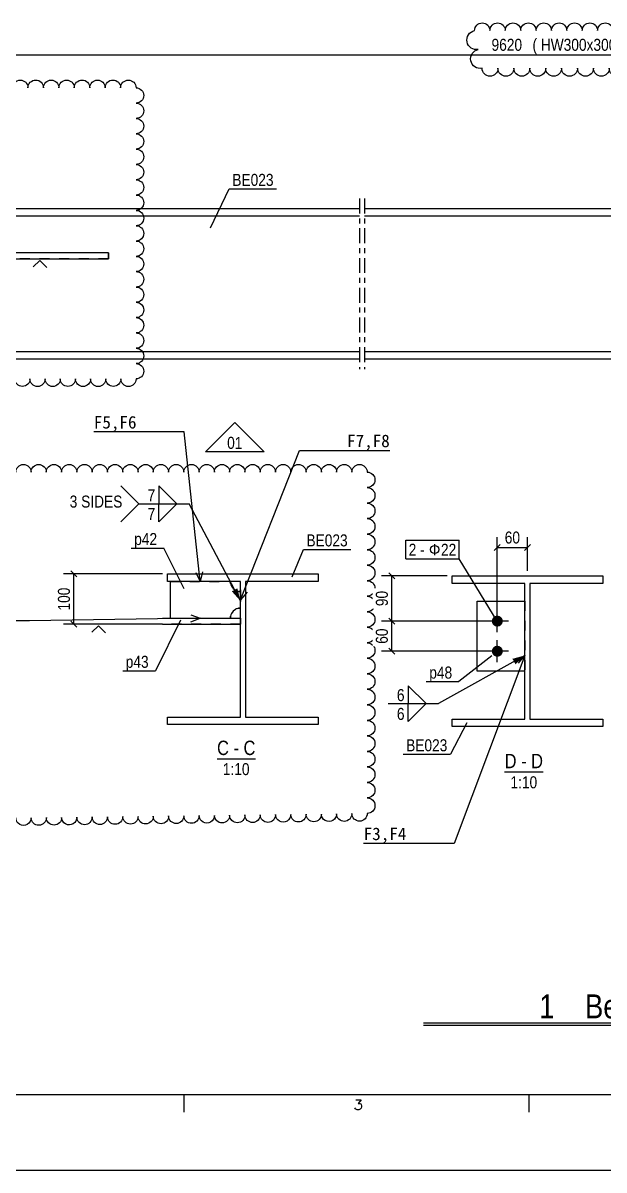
# Model space of a CAD drawing. Header units: millimetres. Extents: x -74 to 521, y -177 to 244.
# Drawn here: x 61.5 to 177.3, y -176.5 to 52 of the extents above; entities that cross this region are included whole.
import ezdxf

# ---------------------------------------------------------------- set-up
doc = ezdxf.new("R2010")
doc.units = ezdxf.units.MM
doc.linetypes.add('DXK_LINE_DOT2', pattern=[3.9198, 1.9599, -1.9599])
doc.linetypes.add('DXK_LINE_DOT3', pattern=[5.9187, 2.979, -0.9799, 0.9799, -0.9799])
doc.layers.add('WELD_LABELS', color=5, linetype='Continuous')
doc.styles.add('Arial Narrow', font='ARIALN.TTF', dxfattribs={"height": 0.2})

# ---------------------------------------------------------------- blocks, each defined once
blk = doc.blocks.new('Unknown-251777438-5465')
at = {"color": 7, "linetype": 'Continuous'}
for p, q in [((-43.92, -161.5), (506.01, -161.5)), ((93.56, -161.5), (93.56, -165.01)), ((162.31, -161.5), (162.31, -165.01)), ((127.75, -164.32), (127.65, -164.13)), ((127.85, -164.41), (127.75, -164.32)), ((127.85, -162.51), (128.9, -162.51)), ((128.13, -164.51), (127.85, -164.41)), ((128.42, -164.51), (128.13, -164.51)), ((128.9, -162.51), (128.32, -163.27)), ((128.32, -163.27), (128.61, -163.27)), ((128.71, -164.41), (128.42, -164.51)), ((128.61, -163.27), (128.8, -163.36)), ((128.9, -164.22), (128.71, -164.41)), ((128.8, -163.36), (128.9, -163.46)), ((128.9, -163.46), (128.99, -163.75)), ((128.99, -163.94), (128.9, -164.22)), ((128.99, -163.75), (128.99, -163.94)), ((-73.96, -176.53), (521.04, -176.53))]:
    blk.add_line(p, q, dxfattribs=at)
blk = doc.blocks.new('Unknown-251777438-14 - 2361')
at = {"color": 6, "linetype": 'Continuous'}
blk.add_line((157.47, -97.22), (165.11, -97.22), dxfattribs=at)
at = {"color": 0, "linetype": 'Continuous'}
for points in [[(159.85, -96.47), (159.85, -93.47), (157.47, -93.47), (157.47, -96.47)], [(163.96, -100.47), (163.96, -97.97), (158.63, -97.97), (158.63, -100.47)]]:
    blk.add_wipeout(points, dxfattribs=at)
at = {"color": 6, "linetype": 'Continuous', "style": 'Arial Narrow'}
blk.add_text('1:10', height=2.386, dxfattribs=at).set_placement((158.63, -100.47))
at = {"color": 0, "linetype": 'Continuous'}
blk.add_wipeout([(161.84, -96.47), (161.84, -93.47), (160.75, -93.47), (160.75, -96.47)], dxfattribs=at)
at = {"color": 6, "linetype": 'Continuous', "style": 'Arial Narrow'}
blk.add_text('D', height=2.86, dxfattribs=at).set_placement((157.47, -96.47))
at = {"color": 0, "linetype": 'Continuous'}
blk.add_wipeout([(165.11, -96.47), (165.11, -93.47), (162.74, -93.47), (162.74, -96.47)], dxfattribs=at)
at = {"color": 6, "linetype": 'Continuous', "style": 'Arial Narrow'}
for s, p in [('D', (162.74, -96.47)), ('-', (160.75, -96.47))]:
    blk.add_text(s, height=2.86, dxfattribs=at).set_placement(p)
blk = doc.blocks.new('Unknown-251777438-16 - 4868')
at = {"color": 6, "linetype": 'Continuous'}
blk.add_line((100.2, -94.6), (107.84, -94.6), dxfattribs=at)
at = {"color": 0, "linetype": 'Continuous'}
for points in [[(102.57, -93.85), (102.57, -90.85), (100.2, -90.85), (100.2, -93.85)], [(106.69, -97.85), (106.69, -95.35), (101.35, -95.35), (101.35, -97.85)]]:
    blk.add_wipeout(points, dxfattribs=at)
at = {"color": 6, "linetype": 'Continuous', "style": 'Arial Narrow'}
blk.add_text('1:10', height=2.386, dxfattribs=at).set_placement((101.35, -97.85))
at = {"color": 0, "linetype": 'Continuous'}
blk.add_wipeout([(104.57, -93.85), (104.57, -90.85), (103.47, -90.85), (103.47, -93.85)], dxfattribs=at)
at = {"color": 6, "linetype": 'Continuous', "style": 'Arial Narrow'}
blk.add_text('C', height=2.86, dxfattribs=at).set_placement((100.2, -93.85))
at = {"color": 0, "linetype": 'Continuous'}
blk.add_wipeout([(107.84, -93.85), (107.84, -90.85), (105.47, -90.85), (105.47, -93.85)], dxfattribs=at)
at = {"color": 6, "linetype": 'Continuous', "style": 'Arial Narrow'}
for s, p in [('C', (105.47, -93.85)), ('-', (103.47, -93.85))]:
    blk.add_text(s, height=2.86, dxfattribs=at).set_placement(p)
blk = doc.blocks.new('Part-251777438-1713 - 1675')
at = {"color": 4, "linetype": 'DXK_LINE_DOT3'}
for p, q in [((128.58, 17), (128.58, -17)), ((129.58, 17), (129.58, -17))]:
    blk.add_line(p, q, dxfattribs=at)
at = {"color": 2, "linetype": 'Continuous'}
for p, q in [((19, 15), (128.58, 15)), ((129.58, 15), (233.86, 15)), ((128.58, 13.5), (19, 13.5)), ((233.86, 13.5), (129.58, 13.5)), ((128.58, -13.5), (19, -13.5)), ((233.86, -13.5), (129.58, -13.5)), ((128.58, -15), (19, -15)), ((233.86, -15), (129.58, -15))]:
    blk.add_line(p, q, dxfattribs=at)
blk = doc.blocks.new('Part-251777438-3566 - 1675')
at = {"color": 7, "linetype": 'DXK_LINE_DOT2'}
for p, q in [((78.58, 6.2), (34.56, 6.2)), ((34.56, 6.2), (34.56, 5)), ((78.58, 5), (34.56, 5)), ((78.58, 6.2), (78.58, 5))]:
    blk.add_line(p, q, dxfattribs=at)
at = {"color": 2, "linetype": 'Continuous'}
for p, q in [((78.58, 6.2), (34.56, 6.2)), ((34.56, 6.2), (34.56, 5)), ((34.56, 5), (78.58, 5)), ((64.9, 4.7), (63.6, 3.4)), ((64.9, 4.7), (66.3, 3.3)), ((78.58, 5), (78.58, 6.2))]:
    blk.add_line(p, q, dxfattribs=at)
blk = doc.blocks.new('Part-251777438-2362 - 2361')
at = {"color": 2, "linetype": 'Continuous'}
for p, q in [((152.01, -63.17), (161.51, -63.17)), ((152.01, -77.17), (152.01, -63.17)), ((161.51, -77.17), (152.01, -77.17))]:
    blk.add_line(p, q, dxfattribs=at)
at = {"color": 7, "linetype": 'DXK_LINE_DOT2'}
blk.add_line((161.51, -63.17), (161.51, -77.17), dxfattribs=at)
blk = doc.blocks.new('Part-251777438-2367 - 2361')
at = {"color": 2, "linetype": 'Continuous'}
for p, q in [((147.01, -58.17), (177.01, -58.17)), ((147.01, -59.67), (147.01, -58.17)), ((177.01, -58.17), (177.01, -59.67)), ((161.51, -59.67), (147.01, -59.67)), ((161.51, -86.67), (161.51, -59.67)), ((177.01, -59.67), (162.51, -59.67)), ((162.51, -59.67), (162.51, -86.67)), ((147.01, -88.17), (147.01, -86.67)), ((147.01, -86.67), (161.51, -86.67)), ((162.51, -86.67), (177.01, -86.67)), ((177.01, -86.67), (177.01, -88.17)), ((177.01, -88.17), (147.01, -88.17))]:
    blk.add_line(p, q, dxfattribs=at)
blk = doc.blocks.new('Bolt-251777438-2368 - 2361')
at = {"linetype": 'Continuous'}
for points in [[(154.91, -67.17, -1), (157.11, -67.17, -1)], [(154.91, -73.17, -1), (157.11, -73.17, -1)]]:
    blk.add_hatch(color=3, dxfattribs=at).paths.add_polyline_path(points)
at = {"color": 3, "linetype": 'Continuous'}
for p, q in [((156.01, -69.37), (156.01, -64.97)), ((158.21, -67.17), (153.81, -67.17)), ((156.01, -75.37), (156.01, -70.97)), ((158.21, -73.17), (153.81, -73.17))]:
    blk.add_line(p, q, dxfattribs=at)
blk = doc.blocks.new('Part-251777438-4869 - 4868')
at = {"color": 2, "linetype": 'Continuous'}
for p, q in [((90.85, -59.28), (90.85, -66.58)), ((102.89, -59.67), (102.85, -59.28)), ((104.85, -61.28), (104.46, -61.24)), ((102.85, -66.58), (102.89, -66.19)), ((104.46, -64.61), (104.85, -64.58))]:
    blk.add_line(p, q, dxfattribs=at)
at = {"color": 7, "linetype": 'DXK_LINE_DOT2'}
for p, q in [((90.85, -59.28), (102.85, -59.28)), ((102.85, -59.28), (102.89, -59.67)), ((104.46, -61.24), (104.85, -61.28)), ((104.85, -61.28), (104.85, -64.58)), ((102.89, -66.19), (102.85, -66.58)), ((104.85, -64.58), (104.46, -64.61)), ((90.85, -66.58), (102.85, -66.58))]:
    blk.add_line(p, q, dxfattribs=at)
at = {"color": 2, "linetype": 'Continuous'}
for centre, start, end in [((104.85, -59.28), 191.25, 258.75), ((104.85, -66.58), 101.25, 168.75)]:
    blk.add_arc(centre, 2, start, end, dxfattribs=at)
at = {"color": 7, "linetype": 'DXK_LINE_DOT2'}
for centre, start, end in [((104.85, -59.28), 191.25, 258.75), ((104.85, -66.58), 101.25, 168.75)]:
    blk.add_arc(centre, 2, start, end, dxfattribs=at)
blk = doc.blocks.new('Part-251777438-4870 - 4868')
at = {"color": 2, "linetype": 'Continuous'}
for p, q in [((76.59, -68.08), (75.29, -69.38)), ((76.59, -68.08), (77.99, -69.48)), ((89.35, -66.58), (104.85, -66.58)), ((89.35, -67.78), (104.85, -67.78)), ((104.85, -67.78), (104.85, -66.58))]:
    blk.add_line(p, q, dxfattribs=at)
at = {"color": 7, "linetype": 'DXK_LINE_DOT2'}
for p, q in [((89.35, -66.58), (104.85, -66.58)), ((104.85, -67.78), (89.35, -67.78)), ((104.85, -66.58), (104.85, -67.78))]:
    blk.add_line(p, q, dxfattribs=at)
blk = doc.blocks.new('Part-251777438-4874 - 4868')
at = {"color": 2, "linetype": 'Continuous'}
for p, q in [((90.35, -57.78), (120.35, -57.78)), ((90.35, -59.28), (90.35, -57.78)), ((104.85, -59.28), (90.35, -59.28)), ((104.85, -86.28), (104.85, -59.28)), ((120.35, -59.28), (105.85, -59.28)), ((105.85, -59.28), (105.85, -86.28)), ((120.35, -57.78), (120.35, -59.28)), ((90.35, -87.78), (90.35, -86.28)), ((90.35, -86.28), (104.85, -86.28)), ((105.85, -86.28), (120.35, -86.28)), ((120.35, -86.28), (120.35, -87.78)), ((120.35, -87.78), (90.35, -87.78))]:
    blk.add_line(p, q, dxfattribs=at)
blk = doc.blocks.new('Cloud-251777438-5119')
at = {"color": 1, "linetype": 'Continuous'}
blk.add_lwpolyline([(-12.9, -37.48, -1), (-9.86, -37.48, -1), (-6.82, -37.48, -1), (-3.78, -37.48, -1), (-0.73, -37.48, -1), (2.31, -37.48, -1), (5.35, -37.48, -1), (8.39, -37.48, -1), (11.44, -37.48, -1), (14.48, -37.48, -1), (17.52, -37.48, -1), (20.56, -37.48, -1), (23.61, -37.48, -1), (26.65, -37.48, -1), (29.69, -37.48, -1), (32.73, -37.48, -1), (35.78, -37.48, -1), (38.82, -37.48, -1), (41.86, -37.48, -1), (44.9, -37.48, -1), (47.95, -37.48, -1), (50.99, -37.48, -1), (54.03, -37.48, -1), (57.07, -37.48, -1), (60.12, -37.48, -1), (63.16, -37.48, -1), (66.2, -37.48, -1), (69.24, -37.48, -1), (72.29, -37.48, -1), (75.33, -37.48, -1), (78.37, -37.48, -1), (81.41, -37.48, -1), (84.46, -37.48, -1), (87.5, -37.48, -1), (90.54, -37.48, -1), (93.58, -37.48, -1), (96.63, -37.48, -1), (99.67, -37.48, -1), (102.71, -37.48, -1), (105.76, -37.48, -1), (108.8, -37.48, -1), (111.84, -37.48, -1), (114.88, -37.48, -1), (117.93, -37.48, -1), (120.97, -37.48, -1), (124.01, -37.48, -1), (127.05, -37.48, -1), (130.1, -37.48, -1), (130.1, -40.57, -1), (130.1, -43.66, -1), (130.1, -46.75, -1), (130.1, -49.84, -1), (130.1, -52.94, -1), (130.1, -56.03, -1), (130.1, -59.12, -1), (130.1, -62.21, -1), (130.1, -65.3, -1), (130.1, -68.39, -1), (130.1, -71.48, -1), (130.1, -74.57, -1), (130.1, -77.66, -1), (130.1, -80.75, -1), (130.1, -83.84, -1), (130.1, -86.94, -1), (130.1, -90.03, -1), (130.1, -93.12, -1), (130.1, -96.21, -1), (130.1, -99.3, -1), (130.1, -102.39, -1), (130.1, -105.48, -1), (127.05, -105.52, -1), (124.01, -105.56, -1), (120.97, -105.6, -1), (117.93, -105.64, -1), (114.88, -105.68, -1), (111.84, -105.72, -1), (108.8, -105.76, -1), (105.76, -105.79, -1), (102.71, -105.83, -1), (99.67, -105.87, -1), (96.63, -105.91, -1), (93.59, -105.95, -1), (90.55, -105.99, -1), (87.5, -106.03, -1), (84.46, -106.07, -1), (81.42, -106.11, -1), (78.38, -106.15, -1), (75.33, -106.19, -1), (72.29, -106.23, -1), (69.25, -106.27, -1), (66.21, -106.3, -1), (63.16, -106.34, -1), (60.12, -106.38, -1), (57.08, -106.42, -1), (54.04, -106.46, -1), (51, -106.5, -1), (47.95, -106.54, -1), (44.91, -106.58, -1), (41.87, -106.62, -1), (38.83, -106.66, -1), (35.78, -106.7, -1), (32.74, -106.74, -1), (29.7, -106.78, -1), (26.66, -106.81, -1), (23.61, -106.85, -1), (20.57, -106.89, -1), (17.53, -106.93, -1), (14.49, -106.97, -1), (11.45, -107.01, -1), (8.4, -107.05, -1), (5.36, -107.09, -1), (2.32, -107.13, -1), (-0.72, -107.17, -1), (-3.77, -107.21, -1), (-6.81, -107.25, -1), (-9.85, -107.28, -1), (-12.89, -107.32, -1), (-12.89, -104.29, -1), (-12.89, -101.25, -1), (-12.89, -98.21, -1), (-12.89, -95.18, -1), (-12.9, -92.14, -1), (-12.9, -89.1, -1), (-12.9, -86.07, -1), (-12.9, -83.03, -1), (-12.9, -79.99, -1), (-12.9, -76.96, -1), (-12.9, -73.92, -1), (-12.9, -70.88, -1), (-12.9, -67.85, -1), (-12.9, -64.81, -1), (-12.9, -61.77, -1), (-12.9, -58.74, -1), (-12.9, -55.7, -1), (-12.9, -52.66, -1), (-12.9, -49.63, -1), (-12.9, -46.59, -1), (-12.9, -43.55, -1), (-12.9, -40.52, -1), (-12.9, -37.48)], format="xyb", close=True, dxfattribs=at)
blk = doc.blocks.new('Cloud-251777438-5103 - 1675')
at = {"color": 1, "linetype": 'Continuous'}
blk.add_lwpolyline([(151.48, 50.46, -1), (154.54, 50.46, -1), (157.6, 50.46, -1), (160.66, 50.46, -1), (163.73, 50.46, -1), (166.79, 50.46, -1), (169.85, 50.46, -1), (172.91, 50.46, -1), (175.98, 50.46, -1), (179.04, 50.46, -1), (182.1, 50.46, -1), (185.16, 50.46, -1), (188.23, 50.46, -1), (191.29, 50.46, -1), (194.35, 50.46, -1), (197.41, 50.46, -1), (200.48, 50.46, -1), (200.48, 46.71, -1), (200.48, 42.96, -1), (197.31, 42.96, -1), (194.14, 42.96, -1), (190.98, 42.96, -1), (187.81, 42.96, -1), (184.64, 42.96, -1), (181.48, 42.96, -1), (178.31, 42.96, -1), (175.14, 42.96, -1), (171.98, 42.96, -1), (168.81, 42.96, -1), (165.64, 42.96, -1), (162.48, 42.96, -1), (159.31, 42.96, -1), (156.14, 42.96, -1), (152.98, 42.96, -1), (152.23, 46.71, -1), (151.48, 50.46)], format="xyb", close=True, dxfattribs=at)
blk = doc.blocks.new('Cloud-251777438-5108 - 1675')
at = {"color": 1, "linetype": 'Continuous'}
blk.add_lwpolyline([(1.07, 39.08, -1), (4.15, 39.08, -1), (7.22, 39.08, -1), (10.29, 39.08, -1), (13.37, 39.08, -1), (16.44, 39.08, -1), (19.52, 39.08, -1), (22.59, 39.08, -1), (25.66, 39.08, -1), (28.74, 39.08, -1), (31.81, 39.08, -1), (34.89, 39.08, -1), (37.96, 39.08, -1), (41.03, 39.08, -1), (44.11, 39.08, -1), (47.18, 39.08, -1), (50.26, 39.08, -1), (53.33, 39.08, -1), (56.4, 39.08, -1), (59.48, 39.08, -1), (62.55, 39.08, -1), (65.63, 39.08, -1), (68.7, 39.08, -1), (71.77, 39.08, -1), (74.85, 39.08, -1), (77.92, 39.08, -1), (81, 39.08, -1), (84.07, 39.08, -1), (84.07, 36.03, -1), (84.07, 32.97, -1), (84.07, 29.92, -1), (84.07, 26.87, -1), (84.07, 23.81, -1), (84.07, 20.76, -1), (84.07, 17.71, -1), (84.07, 14.66, -1), (84.07, 11.6, -1), (84.07, 8.55, -1), (84.07, 5.5, -1), (84.07, 2.45, -1), (84.07, -0.61, -1), (84.07, -3.66, -1), (84.07, -6.71, -1), (84.07, -9.76, -1), (84.07, -12.82, -1), (84.07, -15.87, -1), (84.07, -18.92, -1), (81.05, -18.92, -1), (78.04, -18.92, -1), (75.02, -18.92, -1), (72, -18.92, -1), (68.99, -18.92, -1), (65.97, -18.92, -1), (62.95, -18.92, -1), (59.94, -18.92, -1), (56.92, -18.92, -1), (53.9, -18.92, -1), (50.89, -18.92, -1), (47.87, -18.92, -1), (44.85, -18.92, -1), (41.84, -18.92, -1), (38.82, -18.92, -1), (35.8, -18.92, -1), (32.79, -18.92, -1), (29.77, -18.92, -1), (26.75, -18.92, -1), (23.74, -18.92, -1), (20.72, -18.92, -1), (17.7, -18.92, -1), (14.69, -18.92, -1), (11.67, -18.92, -1), (8.65, -18.92, -1), (5.64, -18.92, -1), (2.62, -18.92, -1), (-0.4, -18.92, -1), (-3.41, -18.92, -1), (-6.43, -18.92, -1), (-6.43, -15.87, -1), (-6.43, -12.82, -1), (-6.43, -9.76, -1), (-6.43, -6.71, -1), (-6.43, -3.66, -1), (-6.43, -0.61, -1), (-6.43, 2.45, -1), (-6.43, 5.5, -1), (-6.43, 8.55, -1), (-6.43, 11.6, -1), (-6.43, 14.66, -1), (-6.43, 17.71, -1), (-6.43, 20.76, -1), (-6.43, 23.81, -1), (-6.43, 26.87, -1), (-6.43, 29.92, -1), (-6.43, 32.97, -1), (-6.43, 36.03, -1), (-6.43, 39.08, -1), (-2.68, 39.08, -1), (1.07, 39.08)], format="xyb", close=True, dxfattribs=at)
blk = doc.blocks.new('StraightDimension-251777438-4542 - 1675')
at = {"color": 7, "linetype": 'Continuous'}
blk.add_line((19, 45.65), (296.82, 45.65), dxfattribs=at)
at = {"color": 0}
for points in [[(161.46, 45.95), (161.46, 49.45), (154.36, 49.45), (154.36, 45.95)], [(163.92, 46.45), (163.92, 48.95), (163.01, 48.95), (163.01, 46.45)]]:
    blk.add_wipeout(points, dxfattribs=at)
at = {"color": 4, "style": 'Arial Narrow'}
blk.add_text('9620', height=2.386, dxfattribs=at).set_placement((154.86, 46.45))
at = {"color": 0}
blk.add_wipeout([(163.92, 46.45), (163.92, 48.95), (163.01, 48.95), (163.01, 46.45)], dxfattribs=at)
blk.add_wipeout([(188.57, 46.45), (188.57, 48.95), (164.67, 48.95), (164.67, 46.45)], dxfattribs=at)
blk.add_wipeout([(188.57, 46.45), (188.57, 48.95), (164.67, 48.95), (164.67, 46.45)], dxfattribs=at)
at = {"color": 4, "style": 'Arial Narrow'}
for s, height, p in [('(', 2.39, (163.01, 46.45)), ('HW300x300x10x15', 2.3861, (164.67, 46.45))]:
    blk.add_text(s, height=height, dxfattribs=at).set_placement(p)
blk = doc.blocks.new('StraightDimension-251777438-2717 - 2361')
at = {"color": 7, "linetype": 'Continuous'}
for p, q in [((146.01, -58.17), (132.96, -58.17)), ((135.61, -58.77), (134.41, -57.57)), ((135.01, -67.17), (135.01, -58.17)), ((155.01, -67.17), (132.96, -67.17)), ((134.41, -66.57), (135.61, -67.77))]:
    blk.add_line(p, q, dxfattribs=at)
at = {"color": 0}
blk.add_wipeout([(134.71, -60.65), (131.21, -60.65), (131.21, -64.69), (134.71, -64.69)], dxfattribs=at)
at = {"color": 4, "style": 'Arial Narrow'}
blk.add_text('90', height=2.386, rotation=90.0002, dxfattribs=at).set_placement((134.21, -64.19))
blk = doc.blocks.new('StraightDimension-251777438-2718 - 2361')
at = {"color": 7, "linetype": 'Continuous'}
for p, q in [((155.01, -67.17), (132.96, -67.17)), ((135.61, -67.77), (134.41, -66.57)), ((135.01, -73.17), (135.01, -67.17)), ((134.41, -72.57), (135.61, -73.77)), ((155.01, -73.17), (132.96, -73.17))]:
    blk.add_line(p, q, dxfattribs=at)
at = {"color": 0}
blk.add_wipeout([(134.71, -68.15), (131.21, -68.15), (131.21, -72.19), (134.71, -72.19)], dxfattribs=at)
at = {"color": 4, "style": 'Arial Narrow'}
blk.add_text('60', height=2.386, rotation=90.0002, dxfattribs=at).set_placement((134.21, -71.69))
blk = doc.blocks.new('StraightDimension-251777438-2720 - 2361')
at = {"color": 7, "linetype": 'Continuous'}
for p, q in [((156.61, -51.91), (155.41, -53.11)), ((156.01, -66.17), (156.01, -50.46)), ((156.01, -52.51), (162.01, -52.51)), ((161.41, -53.11), (162.61, -51.91)), ((162.01, -57.17), (162.01, -50.46))]:
    blk.add_line(p, q, dxfattribs=at)
at = {"color": 0}
blk.add_wipeout([(161.04, -52.21), (161.04, -48.71), (156.99, -48.71), (156.99, -52.21)], dxfattribs=at)
at = {"color": 4, "style": 'Arial Narrow'}
blk.add_text('60', height=2.386, dxfattribs=at).set_placement((157.49, -51.71))
blk = doc.blocks.new('StraightDimension-251777438-4931 - 4868')
at = {"color": 7, "linetype": 'Continuous'}
for p, q in [((89.35, -57.78), (69.65, -57.78)), ((72.3, -58.38), (71.1, -57.18)), ((71.7, -67.78), (71.7, -57.78)), ((89.35, -67.78), (69.65, -67.78)), ((71.1, -67.18), (72.3, -68.38))]:
    blk.add_line(p, q, dxfattribs=at)
at = {"color": 0}
blk.add_wipeout([(71.4, -59.99), (67.9, -59.99), (67.9, -65.56), (71.4, -65.56)], dxfattribs=at)
at = {"color": 4, "style": 'Arial Narrow'}
blk.add_text('100', height=2.386, rotation=90.0002, dxfattribs=at).set_placement((70.9, -65.06))
blk = doc.blocks.new('Unknown-251777438-5461')
at = {"color": 7, "linetype": 'Continuous'}
for p, q in [((141.33, -147.18), (231.33, -147.18)), ((141.33, -147.68), (231.33, -147.68))]:
    blk.add_line(p, q, dxfattribs=at)
at = {"color": 3, "style": 'Arial Narrow'}
blk.add_text('1    Beam    BE023', height=4.7721, dxfattribs=at).set_placement((164.35, -146.31))
blk = doc.blocks.new('Mark-251777438-1777 - 1675')
at = {"color": 0}
blk.add_wipeout([(111.47, 19.54), (111.47, 22.04), (103.24, 22.04), (103.24, 19.54)], dxfattribs=at)
blk.add_wipeout([(111.47, 19.54), (111.47, 22.04), (103.24, 22.04), (103.24, 19.54)], dxfattribs=at)
at = {"color": 7, "linetype": 'Continuous'}
for p, q in [((98.92, 11.15), (102.64, 18.94)), ((102.64, 18.94), (112.07, 18.94))]:
    blk.add_line(p, q, dxfattribs=at)
at = {"color": 3, "style": 'Arial Narrow'}
blk.add_text('BE023', height=2.386, dxfattribs=at).set_placement((103.24, 19.54))
blk = doc.blocks.new('Text-251777438-5128 - 1675')
at = {"color": 0, "linetype": 'Continuous'}
blk.add_wipeout([(105.25, -32.85), (105.25, -30.35), (102.21, -30.35), (102.21, -32.85)], dxfattribs=at)
at = {"color": 1, "linetype": 'Continuous'}
for p, q in [((97.91, -33.45), (103.73, -27.63)), ((103.73, -27.63), (109.55, -33.45)), ((109.55, -33.45), (97.91, -33.45))]:
    blk.add_line(p, q, dxfattribs=at)
at = {"color": 1, "linetype": 'Continuous', "style": 'Arial Narrow'}
blk.add_text('01', height=2.386, dxfattribs=at).set_placement((102.21, -32.85))
blk = doc.blocks.new('Mark-251777438-2394 - 2361')
at = {"color": 0}
blk.add_wipeout([(146.07, -93.1), (146.07, -90.6), (137.85, -90.6), (137.85, -93.1)], dxfattribs=at)
blk.add_wipeout([(146.07, -93.1), (146.07, -90.6), (137.85, -90.6), (137.85, -93.1)], dxfattribs=at)
at = {"color": 7, "linetype": 'Continuous'}
for p in [(149.92, -87.42), (137.25, -93.7)]:
    blk.add_line(p, (146.67, -93.7), dxfattribs=at)
at = {"color": 3, "style": 'Arial Narrow'}
blk.add_text('BE023', height=2.386, dxfattribs=at).set_placement((137.85, -93.1))
blk = doc.blocks.new('Mark-251777438-2391 - 2361')
at = {"color": 7, "linetype": 'Continuous'}
blk.add_line((154.91, -74.1), (148.38, -79.21), dxfattribs=at)
at = {"color": 0}
blk.add_wipeout([(147.03, -78.61), (147.03, -76.11), (142.46, -76.11), (142.46, -78.61)], dxfattribs=at)
blk.add_wipeout([(147.03, -78.61), (147.03, -76.11), (142.46, -76.11), (142.46, -78.61)], dxfattribs=at)
at = {"color": 7, "linetype": 'Continuous'}
blk.add_line((141.86, -79.21), (148.38, -79.21), dxfattribs=at)
at = {"color": 3, "style": 'Arial Narrow'}
blk.add_text('p48', height=2.386, dxfattribs=at).set_placement((142.46, -78.61))
blk = doc.blocks.new('Mark-251777438-2725 - 2361')
at = {"color": 0}
blk.add_wipeout([(139.88, -54.15), (139.88, -51.65), (138.36, -51.65), (138.36, -54.15)], dxfattribs=at)
blk.add_wipeout([(139.88, -54.15), (139.88, -51.65), (138.36, -51.65), (138.36, -54.15)], dxfattribs=at)
at = {"color": 7, "linetype": 'Continuous'}
blk.add_line((137.76, -54.75), (137.76, -51.05), dxfattribs=at)
at = {"color": 0}
blk.add_wipeout([(141.54, -54.15), (141.54, -51.65), (140.63, -51.65), (140.63, -54.15)], dxfattribs=at)
blk.add_wipeout([(141.54, -54.15), (141.54, -51.65), (140.63, -51.65), (140.63, -54.15)], dxfattribs=at)
at = {"color": 3, "style": 'Arial Narrow'}
blk.add_text('2', height=2.39, dxfattribs=at).set_placement((138.36, -54.15))
at = {"color": 0}
blk.add_wipeout([(144.79, -54.15), (144.79, -51.65), (142.29, -51.65), (142.29, -54.15)], dxfattribs=at)
at = {"color": 3, "linetype": 'Continuous'}
blk.add_line((143.54, -54.03), (143.54, -51.84), dxfattribs=at)
at = {"color": 3, "style": 'Arial Narrow'}
blk.add_text('-', height=2.39, dxfattribs=at).set_placement((140.63, -54.15))
at = {"color": 0}
blk.add_wipeout([(147.84, -54.15), (147.84, -51.65), (144.79, -51.65), (144.79, -54.15)], dxfattribs=at)
blk.add_wipeout([(147.84, -54.15), (147.84, -51.65), (144.79, -51.65), (144.79, -54.15)], dxfattribs=at)
at = {"color": 7, "linetype": 'Continuous'}
for p, q in [((137.76, -51.05), (148.44, -51.05)), ((148.44, -54.75), (148.44, -51.05)), ((137.76, -54.75), (148.44, -54.75)), ((156.01, -67.17), (148.44, -54.75))]:
    blk.add_line(p, q, dxfattribs=at)
at = {"color": 3, "linetype": 'Continuous'}
blk.add_circle((143.54, -52.9), 0.812, dxfattribs=at)
at = {"color": 3, "style": 'Arial Narrow'}
blk.add_text('22', height=2.386, dxfattribs=at).set_placement((144.79, -54.15))
blk = doc.blocks.new('WeldMark-251777438-3431 - 2361')
at = {"linetype": 'Continuous'}
blk.add_hatch(color=3, dxfattribs=at).paths.add_polyline_path([(159.02, -74.68), (161.51, -74.01), (159.63, -75.77)])
at = {"color": 3, "linetype": 'Continuous'}
blk.add_line((161.51, -74.01), (144.28, -83.6), dxfattribs=at)
at = {"color": 0}
blk.add_wipeout([(137.73, -83.3), (137.73, -80.4), (135.81, -80.4), (135.81, -83.3)], dxfattribs=at)
at = {"color": 3, "linetype": 'Continuous'}
for p, q in [((141.82, -83.6), (138.24, -80.03)), ((138.24, -80.03), (138.24, -83.6)), ((138.24, -83.6), (141.82, -83.6))]:
    blk.add_line(p, q, dxfattribs=at)
at = {"color": 0, "linetype": 'Continuous'}
blk.add_wipeout([(137.73, -87.05), (137.73, -84.15), (135.81, -84.15), (135.81, -87.05)], dxfattribs=at)
at = {"color": 3, "linetype": 'Continuous'}
for p, q in [((134.26, -83.6), (144.28, -83.6)), ((138.24, -83.6), (141.82, -83.6)), ((141.82, -83.6), (138.24, -87.17)), ((138.24, -87.17), (138.24, -83.6))]:
    blk.add_line(p, q, dxfattribs=at)
at = {"color": 3, "style": 'Arial Narrow'}
blk.add_text('6', height=2.39, dxfattribs=at).set_placement((136.01, -83.1))
at = {"color": 3, "linetype": 'Continuous', "style": 'Arial Narrow'}
blk.add_text('6', height=2.39, dxfattribs=at).set_placement((136.01, -86.85))
blk = doc.blocks.new('Mark-251777438-4885 - 4868')
at = {"color": 7, "linetype": 'Continuous'}
blk.add_line((93.68, -60.76), (89.62, -52.61), dxfattribs=at)
at = {"color": 0}
blk.add_wipeout([(88.27, -52.01), (88.27, -49.51), (83.7, -49.51), (83.7, -52.01)], dxfattribs=at)
blk.add_wipeout([(88.27, -52.01), (88.27, -49.51), (83.7, -49.51), (83.7, -52.01)], dxfattribs=at)
at = {"color": 7, "linetype": 'Continuous'}
blk.add_line((83.1, -52.61), (89.62, -52.61), dxfattribs=at)
at = {"color": 3, "style": 'Arial Narrow'}
blk.add_text('p42', height=2.386, dxfattribs=at).set_placement((83.7, -52.01))
blk = doc.blocks.new('Mark-251777438-4891 - 4868')
at = {"color": 0}
blk.add_wipeout([(126.22, -52.28), (126.22, -49.78), (118, -49.78), (118, -52.28)], dxfattribs=at)
blk.add_wipeout([(126.22, -52.28), (126.22, -49.78), (118, -49.78), (118, -52.28)], dxfattribs=at)
at = {"color": 7, "linetype": 'Continuous'}
for p, q in [((115.15, -58.36), (117.4, -52.88)), ((117.4, -52.88), (126.82, -52.88))]:
    blk.add_line(p, q, dxfattribs=at)
at = {"color": 3, "style": 'Arial Narrow'}
blk.add_text('BE023', height=2.386, dxfattribs=at).set_placement((118, -52.28))
blk = doc.blocks.new('WeldMark-251777438-4952 - 4868')
at = {"linetype": 'Continuous'}
blk.add_hatch(color=3, dxfattribs=at).paths.add_polyline_path([(104.24, -60.64), (104.85, -63.14), (103.13, -61.22)])
at = {"color": 3, "linetype": 'Continuous'}
for p, q in [((84.61, -43.8), (81.04, -40.23)), ((84.61, -43.8), (81.04, -47.37)), ((104.85, -63.14), (94.63, -43.8))]:
    blk.add_line(p, q, dxfattribs=at)
at = {"color": 0}
blk.add_wipeout([(88.08, -43.5), (88.08, -40.6), (86.16, -40.6), (86.16, -43.5)], dxfattribs=at)
at = {"color": 3, "linetype": 'Continuous'}
for p, q in [((92.17, -43.8), (88.6, -40.23)), ((88.6, -40.23), (88.6, -43.8)), ((88.6, -43.8), (92.17, -43.8))]:
    blk.add_line(p, q, dxfattribs=at)
at = {"color": 0, "linetype": 'Continuous'}
blk.add_wipeout([(81.36, -44.55), (81.36, -42.05), (70.86, -42.05), (70.86, -44.55)], dxfattribs=at)
for points in [[(81.36, -44.55), (81.36, -42.05), (70.86, -42.05), (70.86, -44.55)], [(88.08, -47.25), (88.08, -44.35), (86.16, -44.35), (86.16, -47.25)]]:
    blk.add_wipeout(points, dxfattribs=at)
at = {"color": 3, "linetype": 'Continuous'}
for p, q in [((84.61, -43.8), (94.63, -43.8)), ((88.6, -43.8), (92.17, -43.8)), ((92.17, -43.8), (88.6, -47.37)), ((88.6, -47.37), (88.6, -43.8))]:
    blk.add_line(p, q, dxfattribs=at)
at = {"color": 3, "style": 'Arial Narrow'}
blk.add_text('7', height=2.39, dxfattribs=at).set_placement((86.36, -43.3))
at = {"color": 3, "linetype": 'Continuous', "style": 'Arial Narrow'}
for s, height, p in [('3 SIDES', 2.386, (70.86, -44.55)), ('7', 2.39, (86.36, -47.05))]:
    blk.add_text(s, height=height, dxfattribs=at).set_placement(p)
blk = doc.blocks.new('Mark-251777438-4888 - 4868')
at = {"color": 7, "linetype": 'Continuous'}
blk.add_line((92.94, -67), (87.93, -77.07), dxfattribs=at)
at = {"color": 0}
blk.add_wipeout([(86.58, -76.47), (86.58, -73.97), (82.01, -73.97), (82.01, -76.47)], dxfattribs=at)
blk.add_wipeout([(86.58, -76.47), (86.58, -73.97), (82.01, -73.97), (82.01, -76.47)], dxfattribs=at)
at = {"color": 7, "linetype": 'Continuous'}
blk.add_line((81.41, -77.07), (87.93, -77.07), dxfattribs=at)
at = {"color": 3, "style": 'Arial Narrow'}
blk.add_text('p43', height=2.386, dxfattribs=at).set_placement((82.01, -76.47))

msp = doc.modelspace()

# ---------------------------------------------------------------- linework, layer by layer
at = {"layer": 'WELD_LABELS', "color": 5}
for p, q in [((93.66, -29.45), (75.66, -29.45)), ((116.59, -33.16), (134.59, -33.16)), ((94.96, -65.92), (96.85, -66.58)), ((62.85, -67.1), (44.85, -67.1)), ((94.98, -67.29), (96.85, -66.58)), ((147.39, -111.44), (129.39, -111.44))]:
    msp.add_line(p, q, dxfattribs=at)

# ---------------------------------------------------------------- block references
for name in ['Unknown-251777438-5465', 'Cloud-251777438-5103 - 1675', 'Cloud-251777438-5108 - 1675', 'Part-251777438-1713 - 1675', 'Part-251777438-3566 - 1675', 'Part-251777438-4874 - 4868', 'Part-251777438-4869 - 4868', 'Part-251777438-2367 - 2361', 'Part-251777438-2362 - 2361', 'Bolt-251777438-2368 - 2361', 'Part-251777438-4870 - 4868', 'Unknown-251777438-5461']:
    msp.add_blockref(name, (0, 0))

# ---------------------------------------------------------------- texts
at = {"layer": 'WELD_LABELS', "color": 5, "char_height": 2.5}
for s, insert, attachment_point in [('F5,F6', (75.66, -29.45), 7), ('F7,F8', (134.59, -33.16), 9), ('F3,F4', (129.39, -111.44), 7)]:
    msp.add_mtext(s, dxfattribs=dict(at, insert=insert, attachment_point=attachment_point))

# ---------------------------------------------------------------- next in the draw order: block references
for name in ['StraightDimension-251777438-4542 - 1675', 'Text-251777438-5128 - 1675', 'Mark-251777438-2394 - 2361', 'Unknown-251777438-16 - 4868', 'Unknown-251777438-14 - 2361']:
    msp.add_blockref(name, (0, 0))

# ---------------------------------------------------------------- next in the draw order: block references
for name in ['Mark-251777438-1777 - 1675', 'Cloud-251777438-5119']:
    msp.add_blockref(name, (0, 0))

# ---------------------------------------------------------------- next in the draw order: block references
for name in ['Mark-251777438-4891 - 4868', 'StraightDimension-251777438-4931 - 4868', 'StraightDimension-251777438-2717 - 2361']:
    msp.add_blockref(name, (0, 0))

# ---------------------------------------------------------------- next in the draw order: block references
for name in ['Mark-251777438-4885 - 4868', 'Mark-251777438-4888 - 4868', 'StraightDimension-251777438-2718 - 2361']:
    msp.add_blockref(name, (0, 0))

# ---------------------------------------------------------------- next in the draw order: linework, layer by layer
at = {"layer": 'WELD_LABELS', "color": 5}
msp.add_line((96.85, -66.58), (62.85, -67.1), dxfattribs=at)

# ---------------------------------------------------------------- next in the draw order: block references
for name in ['WeldMark-251777438-4952 - 4868', 'StraightDimension-251777438-2720 - 2361', 'Mark-251777438-2391 - 2361']:
    msp.add_blockref(name, (0, 0))

# ---------------------------------------------------------------- next in the draw order: linework, layer by layer
for p, q in [((96.85, -59.28), (93.66, -29.45)), ((104.85, -62.93), (116.59, -33.16)), ((95.97, -57.48), (96.85, -59.28)), ((97.33, -57.33), (96.85, -59.28)), ((104.9, -60.93), (104.85, -62.93)), ((106.18, -61.43), (104.85, -62.93))]:
    msp.add_line(p, q, dxfattribs=at)

# ---------------------------------------------------------------- next in the draw order: block references
for name in ['Mark-251777438-2725 - 2361', 'WeldMark-251777438-3431 - 2361']:
    msp.add_blockref(name, (0, 0))

# ---------------------------------------------------------------- next in the draw order: linework, layer by layer
for p, q in [((161.51, -74.01), (147.39, -111.44)), ((160.21, -75.53), (161.51, -74.01)), ((161.49, -76.01), (161.51, -74.01))]:
    msp.add_line(p, q, dxfattribs=at)

doc.saveas('drawing.dxf')
